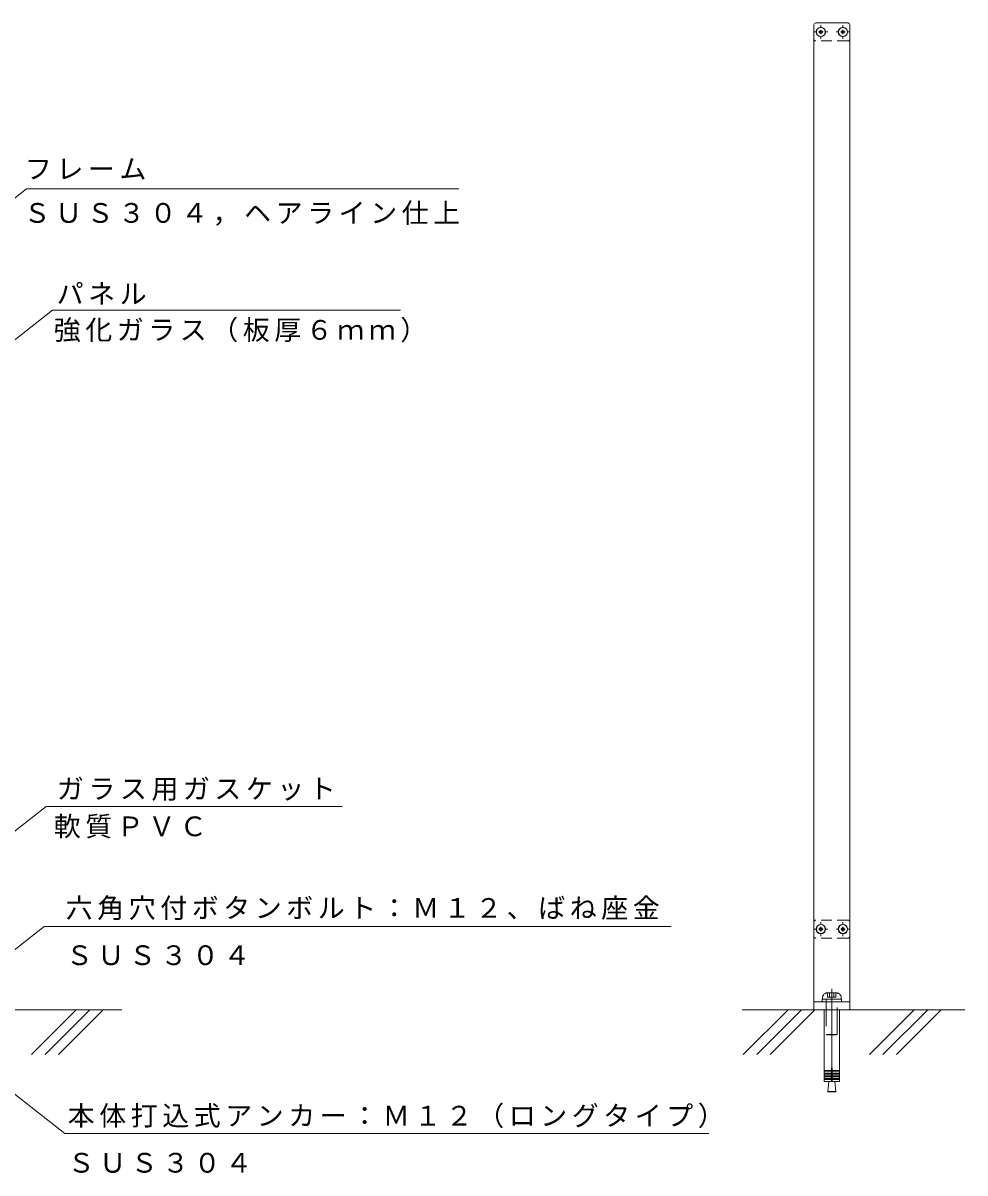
# Model space of a CAD drawing. Units: millimetres at full size, sheet at 1:10; details may follow other scales. Extents: x -823 to 1449, y -1368 to 1222.
# Drawn here: x 400 to 1449, y -939 to 343 of the extents above; entities that cross this region are included whole.
import ezdxf

# ---------------------------------------------------------------- set-up
doc = ezdxf.new("R2010")
doc.units = ezdxf.units.MM
doc.header["$LTSCALE"] = 10
for name, pattern in [('CHAIN2', [12, 9, -1, 1, -1]), ('DASHED1', [1.8, 1.2, -0.6]), ('DASHED3', [4, 3, -1])]:
    doc.linetypes.add(name, pattern=pattern)
for name, color, linetype, lineweight in [('0-0_通り芯', 4, 'Continuous', 18), ('0-2_仕上', 7, 'Continuous', 9), ('0-3_建具', 2, 'Continuous', 9), ('0-4_その他', 7, 'Continuous', 9), ('0-5_寸法', 7, 'Continuous', 9), ('0-E', 7, 'Continuous', 18)]:
    doc.layers.add(name, color=color, linetype=linetype, lineweight=lineweight)
doc.styles.add('ＭＳ ゴシック', font='')
doc.styles.get('ＭＳ ゴシック').set_extended_font_data('MS Gothic')

# ---------------------------------------------------------------- blocks, each defined once
blk = doc.blocks.new('SW_CENTERMARKSYMBOL_26')
at = {"layer": '0-2_仕上'}
for p, q in [((-50, 0), (-77, 0)), ((0, 0), (-25, 0)), ((0, 50), (0, 77)), ((0, 0), (0, 25)), ((0, 0), (0, -25)), ((0, 0), (25, 0)), ((50, 0), (77, 0)), ((0, -50), (0, -77))]:
    blk.add_line(p, q, dxfattribs=at)
blk = doc.blocks.new('SW_CENTERMARKSYMBOL_28')
at = {"layer": '0-2_仕上'}
for p, q in [((-50, 0), (-77, 0)), ((0, 0), (-25, 0)), ((0, 50), (0, 77)), ((0, 0), (0, 25)), ((0, 0), (0, -25)), ((0, 0), (25, 0)), ((50, 0), (77, 0)), ((0, -50), (0, -77))]:
    blk.add_line(p, q, dxfattribs=at)
blk = doc.blocks.new('SW_CENTERMARKSYMBOL_27')
at = {"layer": '0-2_仕上'}
for p, q in [((-50, 0), (-77, 0)), ((0, 0), (-25, 0)), ((0, 50), (0, 77)), ((0, 0), (0, 25)), ((0, 0), (0, -25)), ((0, 0), (25, 0)), ((50, 0), (77, 0)), ((0, -50), (0, -77))]:
    blk.add_line(p, q, dxfattribs=at)
blk = doc.blocks.new('SW_CENTERMARKSYMBOL_29')
at = {"layer": '0-2_仕上'}
for p, q in [((-50, 0), (-77, 0)), ((0, 0), (-25, 0)), ((0, 50), (0, 77)), ((0, 0), (0, 25)), ((0, 0), (0, -25)), ((0, 0), (25, 0)), ((50, 0), (77, 0)), ((0, -50), (0, -77))]:
    blk.add_line(p, q, dxfattribs=at)

msp = doc.modelspace()

# ---------------------------------------------------------------- linework, layer by layer
at = {"layer": '0-0_通り芯'}
for p, q in [((1281.1, -747.68), (1281.1, 341.32)), ((1283.1, 343.32), (1319.1, 343.32)), ((1321.1, 341.32), (1321.1, -747.68)), ((1283.1, -747.68), (1319.1, -747.68)), ((1319.1, -747.68), (1321.1, -747.68)), ((1321.1, -747.68), (1321.1, -756.68))]:
    msp.add_line(p, q, dxfattribs=at)
at = {"layer": '0-0_通り芯', "linetype": 'DASHED1'}
for p, q in [((1319.1, 323.32), (1282.46, 323.32)), ((1319.1, -656.68), (1282.46, -656.68)), ((1319.1, -676.68), (1282.46, -676.68))]:
    msp.add_line(p, q, dxfattribs=at)
at = {"layer": '0-0_通り芯'}
msp.add_lwpolyline([(1281.1, -756.68), (1281.1, -747.68), (1283.1, -747.68)], dxfattribs=at)
for centre, start, end in [((1283.1, 341.32), 90, 180), ((1319.1, 341.32), 0, 90)]:
    msp.add_arc(centre, 2, start, end, dxfattribs=at)
at = {"layer": '0-0_通り芯', "linetype": 'DASHED1'}
for centre, start, end in [((1283.1, 325.32), 180, 251.38476), ((1283.1, 325.32), 251.38476, 270), ((1319.1, 325.32), 270, 0), ((1283.1, -658.68), 108.61524, 180), ((1283.1, -658.68), 90, 108.61524), ((1319.1, -658.68), 0, 90), ((1283.1, -674.68), 180, 251.38476), ((1283.1, -674.68), 251.38476, 270), ((1319.1, -674.68), 270, 0)]:
    msp.add_arc(centre, 2, start, end, dxfattribs=at)
at = {"layer": '0-3_建具', "linetype": 'DASHED3'}
for p, q in [((1296.23, -742.68), (1296.23, -737.68)), ((1301.1, -737.68), (1296.4, -737.68)), ((1298.54, -742.68), (1298.54, -737.68)), ((1305.8, -737.68), (1301.1, -737.68)), ((1303.16, -742.68), (1303.16, -737.68)), ((1303.16, -742.68), (1305.47, -742.68)), ((1305.47, -742.68), (1305.47, -737.68)), ((1290.35, -744.68), (1311.85, -744.68)), ((1290.6, -743.48), (1290.6, -744.68)), ((1294.85, -744.68), (1294.85, -784.18)), ((1306.85, -784.18), (1306.85, -744.68)), ((1311.6, -744.68), (1311.6, -743.48)), ((1294.85, -784.18), (1306.85, -784.18)), ((1294.85, -784.18), (1295.35, -784.68)), ((1306.35, -784.68), (1295.35, -784.68)), ((1306.35, -784.68), (1306.85, -784.18))]:
    msp.add_line(p, q, dxfattribs=at)
at = {"layer": '0-3_建具', "linetype": 'CHAIN2'}
msp.add_line((1301.1, -823.18), (1301.1, -732.67), dxfattribs=at)
at = {"layer": '0-3_建具'}
for p, q in [((1292.45, -757.18), (1292.45, -769.18)), ((1309.75, -769.18), (1309.75, -757.18)), ((1292.45, -769.18), (1292.45, -821.18)), ((1309.75, -821.18), (1309.75, -769.18)), ((1292.45, -821.18), (1292.47, -821.18)), ((1292.47, -824.18), (1292.47, -821.18)), ((1300.6, -824.18), (1292.47, -824.18)), ((1292.47, -827.18), (1292.47, -825.18)), ((1292.47, -825.18), (1300.6, -825.18)), ((1300.6, -827.18), (1292.47, -827.18)), ((1300.6, -830.18), (1292.47, -830.18)), ((1300.6, -821.18), (1301.6, -821.18)), ((1300.6, -824.18), (1300.6, -821.18)), ((1300.6, -824.18), (1300.6, -825.18)), ((1300.6, -827.18), (1300.6, -825.18)), ((1300.6, -827.18), (1300.6, -828.18)), ((1300.6, -830.18), (1300.6, -828.18)), ((1300.6, -830.08), (1301.6, -830.08)), ((1300.6, -830.18), (1300.6, -831.18)), ((1300.6, -830.58), (1301.61, -830.58)), ((1300.6, -833.18), (1300.6, -831.18)), ((1300.6, -833.18), (1300.6, -834.18)), ((1301.6, -825.18), (1301.6, -824.18)), ((1301.6, -825.18), (1309.74, -825.18)), ((1301.6, -827.18), (1301.6, -825.18)), ((1301.6, -828.18), (1301.6, -827.18)), ((1309.74, -827.18), (1301.6, -827.18)), ((1301.6, -828.18), (1309.74, -828.18)), ((1301.6, -830.18), (1301.6, -828.18)), ((1301.6, -831.18), (1301.6, -830.18)), ((1309.74, -830.18), (1301.6, -830.18)), ((1301.6, -831.18), (1309.74, -831.18)), ((1301.6, -834.18), (1301.6, -833.18)), ((1309.74, -821.18), (1309.75, -821.18)), ((1309.74, -824.18), (1309.74, -821.18)), ((1309.74, -827.18), (1309.74, -825.18)), ((1309.74, -830.18), (1309.74, -828.18)), ((1309.74, -833.18), (1309.74, -831.18)), ((1300.6, -836.68), (1292.97, -836.68)), ((1297.79, -836.68), (1296.6, -847.58)), ((1300.6, -836.18), (1300.6, -834.18)), ((1300.6, -836.08), (1301.6, -836.08)), ((1300.6, -836.18), (1300.6, -836.68)), ((1301.6, -834.18), (1309.74, -834.18)), ((1301.6, -836.18), (1301.6, -834.18)), ((1305.6, -847.58), (1304.42, -836.68)), ((1309.74, -836.18), (1309.74, -834.18)), ((1296.6, -847.58), (1297.1, -848.08)), ((1296.6, -847.58), (1305.6, -847.58)), ((1297.1, -848.08), (1305.1, -848.08)), ((1305.1, -848.08), (1305.6, -847.58))]:
    msp.add_line(p, q, dxfattribs=at)
at = {"layer": '0-3_建具', "color": 7, "lineweight": 18}
for points in [[(1288.8, 335.05), (1287.3, 334.18), (1287.3, 332.45), (1288.8, 331.58), (1290.3, 332.45), (1290.3, 334.18)], [(1313.4, 335.05), (1311.9, 334.18), (1311.9, 332.45), (1313.4, 331.58), (1314.9, 332.45), (1314.9, 334.18)], [(1288.8, -664.95), (1287.3, -665.82), (1287.3, -667.55), (1288.8, -668.42), (1290.3, -667.55), (1290.3, -665.82)], [(1313.4, -664.95), (1311.9, -665.82), (1311.9, -667.55), (1313.4, -668.42), (1314.9, -667.55), (1314.9, -665.82)]]:
    msp.add_lwpolyline(points, close=True, dxfattribs=at)
at = {"layer": '0-3_建具', "linetype": 'DASHED3'}
for points in [[(1296.23, -742.68), (1298.54, -742.68), (1303.16, -742.68)], [(1290.35, -747.68), (1311.85, -747.68), (1311.85, -744.68)], [(1290.35, -744.68), (1290.35, -747.68), (1311.85, -747.68)]]:
    msp.add_lwpolyline(points, dxfattribs=at)
at = {"layer": '0-3_建具'}
for points in [[(1292.47, -830.18), (1292.47, -828.18), (1300.6, -828.18)], [(1300.6, -833.18), (1292.47, -833.18), (1292.47, -831.18), (1300.6, -831.18)], [(1309.74, -824.18), (1301.6, -824.18), (1301.6, -821.18)], [(1309.74, -833.18), (1301.6, -833.18), (1301.6, -831.18)], [(1292.47, -836.18), (1292.47, -834.18), (1300.6, -834.18)], [(1309.24, -836.68), (1301.6, -836.68), (1301.6, -836.18)]]:
    msp.add_lwpolyline(points, dxfattribs=at)
at = {"layer": '0-3_建具', "color": 7, "lineweight": 18}
for centre, radius in [((1288.8, 333.32), 5.2), ((1288.8, 333.32), 5), ((1313.4, 333.32), 5.2), ((1313.4, 333.32), 5), ((1288.8, -666.68), 5.2), ((1288.8, -666.68), 5), ((1313.4, -666.68), 5.2), ((1313.4, -666.68), 5)]:
    msp.add_circle(centre, radius, dxfattribs=at)
at = {"layer": '0-3_建具', "linetype": 'DASHED3'}
for centre, start, end in [((1296.4, -743.48), 90, 180), ((1305.8, -743.48), 0, 90)]:
    msp.add_arc(centre, 5.8, start, end, dxfattribs=at)
at = {"layer": '0-3_建具'}
for centre, radius, start, end in [((1292.95, -757.18), 0.5, 101.47834, 180), ((1309.25, -757.18), 0.5, 0, 78.52166), ((1292.22, -824.68), 0.566, 297.99817, 62.00183), ((1292.22, -827.68), 0.566, 297.99869, 62.00131), ((1292.22, -830.68), 0.566, 297.99869, 62.00131), ((1292.22, -833.68), 0.566, 297.99869, 62.00131), ((1309.99, -824.68), 0.566, 117.99537, 242.00463), ((1309.99, -827.68), 0.566, 117.99597, 242.00403), ((1309.99, -830.68), 0.566, 117.99629, 242.00371), ((1309.99, -833.68), 0.566, 117.99587, 242.00413), ((1292.97, -836.18), 0.5, 180.04073, 270.06089), ((1309.24, -836.18), 0.5, 269.95534, 359.94304)]:
    msp.add_arc(centre, radius, start, end, dxfattribs=at)
at = {"layer": '0-4_その他'}
for p, q in [((1252.25, -756.69), (1202.37, -806.57)), ((1267.25, -756.69), (1217.37, -806.57)), ((1282.25, -756.69), (1232.37, -806.57)), ((1392.87, -756.69), (1342.99, -806.57)), ((1407.87, -756.69), (1357.99, -806.57)), ((1422.87, -756.69), (1372.99, -806.57))]:
    msp.add_line(p, q, dxfattribs=at)
at = {"layer": '0-5_寸法'}
for p, q in [((403.78, 158.62), (885.38, 158.62)), ((432.78, 23.15), (820.6, 23.15)), ((266.88, -654.88), (425.95, -529.87)), ((755.65, -529.87), (425.95, -529.87)), ((423.53, -663.84), (320.67, -744.68)), ((423.53, -663.84), (1122.14, -663.84)), ((318.57, -793.97), (446.72, -894.68)), ((1164.01, -894.68), (446.72, -894.68))]:
    msp.add_line(p, q, dxfattribs=at)
for points in [[(403.78, 158.62), (348.92, 115.51), (366.39, 133.39)], [(432.78, 23.15), (327.92, -59.26), (345.39, -41.38)]]:
    msp.add_lwpolyline(points, dxfattribs=at)
at = {"layer": '0-E'}
for p, q in [((-465.1, -756.68), (510.2, -756.68)), ((1201.1, -756.68), (1449.39, -756.68))]:
    msp.add_line(p, q, dxfattribs=at)
at = {"layer": '0-E', "lineweight": 9}
for p, q in [((459.4, -756.69), (409.52, -806.57)), ((474.4, -756.69), (424.52, -806.57)), ((489.4, -756.69), (439.52, -806.57))]:
    msp.add_line(p, q, dxfattribs=at)

# ---------------------------------------------------------------- block references
at = {"layer": '0-3_建具', "xscale": 0.1, "yscale": 0.1}
for name, p in [('SW_CENTERMARKSYMBOL_29', (1288.8, 333.32)), ('SW_CENTERMARKSYMBOL_27', (1313.4, 333.32)), ('SW_CENTERMARKSYMBOL_28', (1288.8, -666.68)), ('SW_CENTERMARKSYMBOL_26', (1313.4, -666.68))]:
    msp.add_blockref(name, p, dxfattribs=at)

# ---------------------------------------------------------------- texts
at = {"layer": '0-5_寸法', "char_height": 21.99, "attachment_point": 7, "style": 'ＭＳ ゴシック'}
for s, insert in [('\\T1.17;フレーム', (402.13, 168.66)), ('\\T1.17;ＳＵＳ３０４，ヘアライン仕上', (400.71, 117.42)), ('\\T1.17;パネル', (437.51, 29.23)), ('\\T1.17;強化ガラス（板厚６ｍｍ）', (434.27, -12.62)), ('\\T1.17;ガラス用ガスケット', (437.74, -523.79)), ('\\T1.17;軟質ＰＶＣ', (434.27, -565.63)), ('\\T1.17;六角穴付ボタンボルト：Ｍ１２、ばね座金', (447.6, -656.65)), ('\\T1.17;ＳＵＳ３０４', (447.82, -707.16)), ('\\T1.17;本体打込式アンカー：Ｍ１２（ロングタイプ）', (449.81, -888.52)), ('\\T1.17;ＳＵＳ３０４', (449.81, -938.53))]:
    msp.add_mtext(s, dxfattribs=dict(at, insert=insert))

doc.saveas('drawing.dxf')
